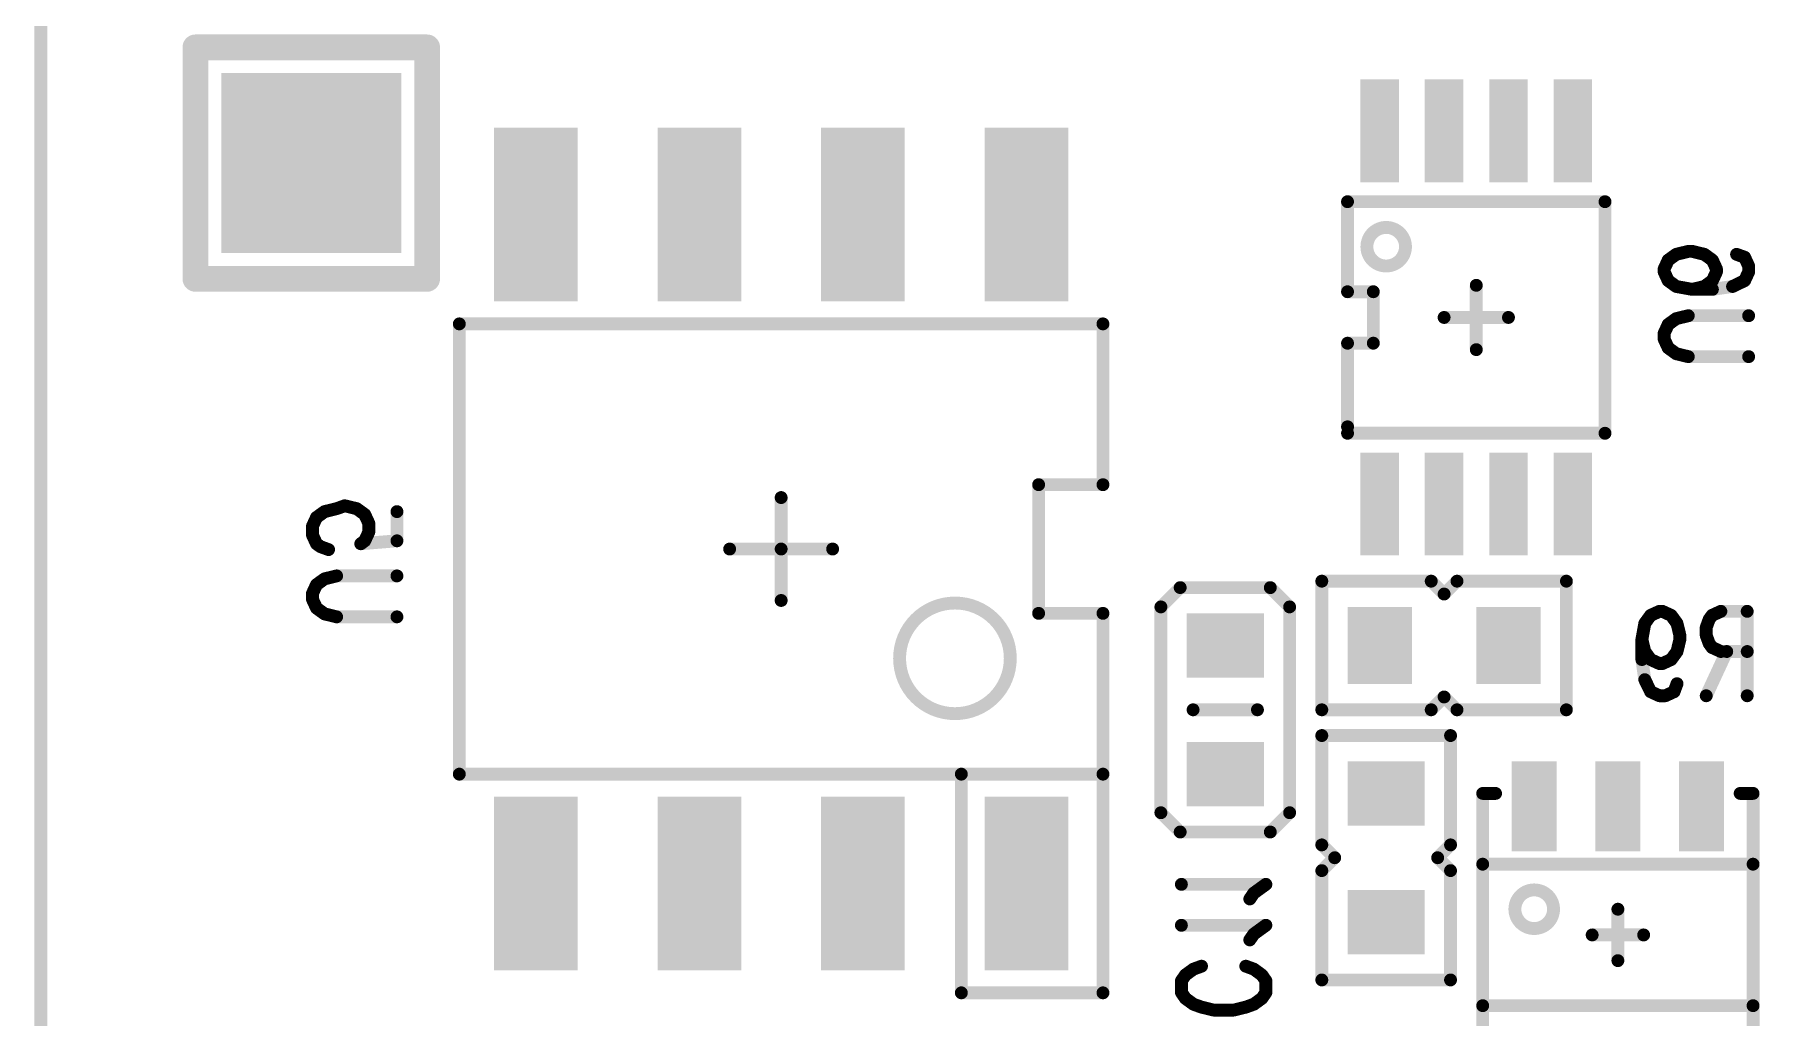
# Model space of a CAD drawing. Extents: x 99.9 to 126.1, y 95.7 to 155.
# Drawn here: x 99.95 to 113.35, y 123.36 to 131 of the extents above; entities that cross this region are included whole.
import ezdxf

# ---------------------------------------------------------------- set-up
doc = ezdxf.new("R2010")
doc.units = 0
doc.layers.get('0').update_dxf_attribs({"linetype": 'CONTINUOUS'})
doc.layers.add('MASK-BOTTOM_PHO', color=4, linetype='CONTINUOUS')
doc.layers.add('SILK-BOTTOM_PHO', color=5, linetype='CONTINUOUS')

# ---------------------------------------------------------------- blocks, each defined once
blk = doc.blocks.new('SQUARE_198')
blk.add_solid([(0.700024, 0.700024), (0.700024, -0.700024), (-0.700024, 0.700024), (-0.700024, -0.700024)])
blk = doc.blocks.new('SQUARE_16')
blk.add_solid([(0.250062, 0.250062), (0.250062, -0.250062), (-0.250062, 0.250062), (-0.250062, -0.250062)])
blk = doc.blocks.new('SQUARE_137')
blk.add_solid([(0.149986, 0.149986), (0.149986, -0.149986), (-0.149986, 0.149986), (-0.149986, -0.149986)])
blk = doc.blocks.new('SQUARE_162')
blk.add_solid([(0.175006, 0.175006), (0.175006, -0.175006), (-0.175006, 0.175006), (-0.175006, -0.175006)])
blk = doc.blocks.new('SQUARE_164')
blk.add_solid([(0.324992, 0.324992), (0.324992, -0.324992), (-0.324992, 0.324992), (-0.324992, -0.324992)])
blk = doc.blocks.new('ROUND_1')
at = {"const_width": 0.050038}
blk.add_lwpolyline([(-0.025018, 0, 1), (0.025018, 0, 1)], format="xyb", close=True, dxfattribs=at)
blk = doc.blocks.new('ROUND_6')
at = {"const_width": 0.099948}
blk.add_lwpolyline([(-0.049974, 0, 1), (0.049974, 0, 1)], format="xyb", close=True, dxfattribs=at)

msp = doc.modelspace()

# ---------------------------------------------------------------- linework, layer by layer
at = {"layer": 'MASK-BOTTOM_PHO'}
for points, const_width in [([(100.000054, 152.999948), (100.000054, 102.00005)], 0.100076), ([(110.400084, 130.50012), (110.400084, 129.999994)], 0.299972), ([(110.899956, 130.50012), (110.899956, 129.999994)], 0.299972), ([(111.400082, 130.50012), (111.400082, 129.999994)], 0.299972), ([(111.899954, 130.50012), (111.899954, 129.999994)], 0.299972), ([(103.845106, 129.249932), (103.845106, 129.949956)], 0.649984), ([(105.115106, 129.249932), (105.115106, 129.949956)], 0.649984), ([(106.385106, 129.249932), (106.385106, 129.949956)], 0.649984), ([(107.655106, 129.249932), (107.655106, 129.949956)], 0.649984), ([(110.400084, 127.599948), (110.400084, 127.100076)], 0.299972), ([(110.899956, 127.599948), (110.899956, 127.100076)], 0.299972), ([(111.400082, 127.599948), (111.400082, 127.100076)], 0.299972), ([(111.899954, 127.599948), (111.899954, 127.100076)], 0.299972), ([(109.249972, 126.249938), (109.149896, 126.249938)], 0.500124), ([(110.400084, 126.1999), (110.400084, 126.299976)], 0.500124), ([(111.400082, 126.1999), (111.400082, 126.299976)], 0.500124), ([(109.249972, 125.24994), (109.149896, 125.24994)], 0.500124), ([(110.400084, 125.10008), (110.499906, 125.10008)], 0.500124), ([(111.59998, 125.17501), (111.59998, 124.824998)], 0.350012), ([(112.249966, 125.17501), (112.249966, 124.824998)], 0.350012), ([(112.899952, 125.17501), (112.899952, 124.824998)], 0.350012), ([(103.845106, 124.050044), (103.845106, 124.750068)], 0.649984), ([(105.115106, 124.050044), (105.115106, 124.750068)], 0.649984), ([(106.385106, 124.050044), (106.385106, 124.750068)], 0.649984), ([(107.655106, 124.050044), (107.655106, 124.750068)], 0.649984), ([(110.400084, 124.100082), (110.499906, 124.100082)], 0.500124)]:
    msp.add_lwpolyline(points, dxfattribs=dict(at, const_width=const_width))
at = {"layer": 'SILK-BOTTOM_PHO'}
for points, const_width in [([(100.000054, 152.999948), (100.000054, 102.00005)], 0.100076), ([(101.19995, 129.100072), (101.19995, 130.899916)], 0.199898), ([(101.19995, 130.899916), (103.000048, 130.899916)], 0.199898), ([(103.000048, 130.899916), (103.000048, 129.100072)], 0.199898), ([(112.14989, 129.70002), (110.149894, 129.70002)], 0.100076), ([(110.149894, 129.70002), (110.149894, 128.999996)], 0.100076), ([(112.14989, 127.899922), (112.14989, 129.70002)], 0.100076), ([(112.640618, 129.24536), (112.703102, 129.290826)], 0.100076), ([(112.703102, 129.290826), (112.796828, 129.313686)], 0.100076), ([(112.796828, 129.313686), (112.82807, 129.313686)], 0.100076), ([(112.82807, 129.313686), (112.921796, 129.290826)], 0.100076), ([(112.921796, 129.290826), (112.98428, 129.24536)], 0.100076), ([(113.171986, 129.290826), (113.23447, 129.26822)], 0.100076), ([(113.23447, 129.26822), (113.265712, 129.199894)], 0.100076), ([(102.050088, 129.100072), (101.19995, 129.100072)], 0.199898), ([(103.000048, 129.100072), (102.050088, 129.100072)], 0.199898), ([(112.609376, 129.177288), (112.640618, 129.24536)], 0.100076), ([(112.609376, 129.154428), (112.609376, 129.177288)], 0.100076), ([(112.640618, 129.086356), (112.609376, 129.154428)], 0.100076), ([(112.98428, 129.24536), (113.015522, 129.177288)], 0.100076), ([(113.015522, 129.154428), (112.98428, 129.086356)], 0.100076), ([(113.015522, 129.177288), (113.015522, 129.154428)], 0.100076), ([(113.265712, 129.154428), (113.23447, 129.086356)], 0.100076), ([(113.265712, 129.199894), (113.265712, 129.154428)], 0.100076), ([(110.149894, 128.999996), (110.350046, 128.999996)], 0.100076), ([(110.350046, 128.999996), (110.350046, 128.599946)], 0.100076), ([(111.149892, 128.549908), (111.149892, 129.050034)], 0.100076), ([(112.703102, 129.04089), (112.640618, 129.086356)], 0.100076), ([(112.82807, 129.018284), (112.703102, 129.04089)], 0.100076), ([(112.921796, 129.04089), (112.82807, 129.018284)], 0.100076), ([(112.98428, 129.018284), (112.82807, 129.018284)], 0.100076), ([(112.98428, 129.086356), (112.921796, 129.04089)], 0.100076), ([(113.140744, 129.04089), (112.98428, 129.018284)], 0.100076), ([(113.23447, 129.086356), (113.140744, 129.04089)], 0.100076), ([(103.249984, 125.24994), (103.249984, 128.75006)], 0.100076), ([(103.249984, 128.75006), (108.249974, 128.75006)], 0.100076), ([(108.249974, 128.75006), (108.249974, 127.500126)], 0.100076), ([(110.899956, 128.800098), (111.400082, 128.800098)], 0.100076), ([(112.609376, 128.677162), (112.640618, 128.745488)], 0.100076), ([(112.640618, 128.745488), (112.703102, 128.790954)], 0.100076), ([(112.703102, 128.790954), (112.796828, 128.81356)], 0.100076), ([(112.796828, 128.81356), (113.265712, 128.81356)], 0.100076), ([(110.350046, 128.599946), (110.149894, 128.599946)], 0.100076), ([(110.149894, 128.599946), (110.149894, 127.94996)], 0.100076), ([(112.609376, 128.631696), (112.609376, 128.677162)], 0.100076), ([(112.640618, 128.563624), (112.609376, 128.631696)], 0.100076), ([(112.703102, 128.518158), (112.640618, 128.563624)], 0.100076), ([(112.796828, 128.495552), (112.703102, 128.518158)], 0.100076), ([(113.265712, 128.495552), (112.796828, 128.495552)], 0.100076), ([(110.149894, 127.899922), (112.14989, 127.899922)], 0.100076), ([(105.750106, 127.40005), (105.750106, 127)], 0.100076), ([(108.249974, 127.500126), (107.750102, 127.500126)], 0.100076), ([(107.750102, 127.500126), (107.750102, 126.499874)], 0.100076), ([(102.20325, 127.29083), (102.140512, 127.245364)], 0.100076), ([(102.296976, 127.31369), (102.20325, 127.29083)], 0.100076), ([(102.35946, 127.336296), (102.296976, 127.31369)], 0.100076), ([(102.453186, 127.31369), (102.35946, 127.336296)], 0.100076), ([(102.51567, 127.268224), (102.453186, 127.31369)], 0.100076), ([(102.546912, 127.199898), (102.51567, 127.268224)], 0.100076), ([(102.765606, 127.29083), (102.765606, 127.063754)], 0.100076), ([(102.140512, 127.245364), (102.10927, 127.177292)], 0.100076), ([(102.10927, 127.177292), (102.10927, 127.108966)], 0.100076), ([(102.51567, 127.063754), (102.546912, 127.131826)], 0.100076), ([(102.546912, 127.131826), (102.546912, 127.199898)], 0.100076), ([(102.10927, 127.108966), (102.140512, 127.040894)], 0.100076), ([(102.140512, 127.040894), (102.171754, 127.018288)], 0.100076), ([(102.171754, 127.018288), (102.234492, 126.995428)], 0.100076), ([(102.765606, 127.063754), (102.484428, 127.040894)], 0.100076), ([(102.484428, 127.040894), (102.51567, 127.063754)], 0.100076), ([(105.750106, 127), (105.350056, 127)], 0.100076), ([(105.750106, 127), (106.149902, 127)], 0.100076), ([(105.750106, 126.59995), (105.750106, 127)], 0.100076), ([(102.10927, 126.65456), (102.140512, 126.722632)], 0.100076), ([(102.140512, 126.722632), (102.20325, 126.768098)], 0.100076), ([(102.20325, 126.768098), (102.296976, 126.790958)], 0.100076), ([(102.296976, 126.790958), (102.765606, 126.790958)], 0.100076), ([(109.949996, 125.750066), (109.949996, 126.750064)], 0.100076), ([(109.949996, 126.750064), (110.79988, 126.750064)], 0.100076), ([(110.79988, 126.750064), (110.899956, 126.649988)], 0.100076), ([(110.899956, 126.649988), (111.000032, 126.750064)], 0.100076), ([(111.000032, 126.750064), (111.849916, 126.750064)], 0.100076), ([(111.849916, 126.750064), (111.849916, 125.750066)], 0.100076), ([(102.10927, 126.609094), (102.10927, 126.65456)], 0.100076), ([(102.140512, 126.541022), (102.10927, 126.609094)], 0.100076), ([(108.700062, 126.549912), (108.849922, 126.700026)], 0.100076), ([(108.849922, 126.700026), (109.549946, 126.700026)], 0.100076), ([(109.549946, 126.700026), (109.70006, 126.549912)], 0.100076), ([(102.20325, 126.495556), (102.140512, 126.541022)], 0.100076), ([(102.296976, 126.472696), (102.20325, 126.495556)], 0.100076), ([(102.765606, 126.472696), (102.296976, 126.472696)], 0.100076), ([(107.750102, 126.499874), (108.249974, 126.499874)], 0.100076), ([(108.249974, 126.499874), (108.249974, 125.24994)], 0.100076), ([(108.700062, 124.949966), (108.700062, 126.549912)], 0.100076), ([(109.70006, 126.549912), (109.70006, 124.949966)], 0.100076), ([(112.504474, 126.48438), (112.459008, 126.421896)], 0.100076), ([(112.5728, 126.515622), (112.504474, 126.48438)], 0.100076), ([(112.595406, 126.515622), (112.5728, 126.515622)], 0.100076), ([(112.663732, 126.48438), (112.595406, 126.515622)], 0.100076), ([(112.709198, 126.421896), (112.663732, 126.48438)], 0.100076), ([(112.959134, 126.453138), (112.936274, 126.390654)], 0.100076), ([(112.98174, 126.48438), (112.959134, 126.453138)], 0.100076), ([(113.050066, 126.515622), (112.98174, 126.48438)], 0.100076), ([(113.254536, 126.515622), (113.050066, 126.515622)], 0.100076), ([(113.254536, 126.515622), (113.254536, 125.859286)], 0.100076), ([(112.459008, 126.421896), (112.436402, 126.296928)], 0.100076), ([(112.731804, 126.32817), (112.709198, 126.421896)], 0.100076), ([(112.731804, 126.296928), (112.731804, 126.32817)], 0.100076), ([(112.936274, 126.390654), (112.936274, 126.32817)], 0.100076), ([(112.936274, 126.32817), (112.959134, 126.265686)], 0.100076), ([(112.436402, 126.296928), (112.459008, 126.203202)], 0.100076), ([(112.436402, 126.296928), (112.436402, 126.140718)], 0.100076), ([(112.459008, 126.203202), (112.504474, 126.140718)], 0.100076), ([(112.663732, 126.140718), (112.709198, 126.203202)], 0.100076), ([(112.709198, 126.203202), (112.731804, 126.296928)], 0.100076), ([(113.095532, 126.203202), (112.936274, 125.859286)], 0.100076), ([(112.959134, 126.265686), (112.98174, 126.234444)], 0.100076), ([(112.98174, 126.234444), (113.050066, 126.203202)], 0.100076), ([(113.050066, 126.203202), (113.254536, 126.203202)], 0.100076), ([(112.436402, 126.140718), (112.459008, 125.984254)], 0.100076), ([(112.504474, 126.140718), (112.5728, 126.109476)], 0.100076), ([(112.5728, 126.109476), (112.595406, 126.109476)], 0.100076), ([(112.595406, 126.109476), (112.663732, 126.140718)], 0.100076), ([(112.459008, 125.984254), (112.504474, 125.890528)], 0.100076), ([(112.686338, 125.890528), (112.709198, 125.953012)], 0.100076), ([(110.899956, 125.849888), (110.79988, 125.750066)], 0.100076), ([(111.000032, 125.750066), (110.899956, 125.849888)], 0.100076), ([(112.504474, 125.890528), (112.5728, 125.859286)], 0.100076), ([(112.5728, 125.859286), (112.618266, 125.859286)], 0.100076), ([(112.618266, 125.859286), (112.686338, 125.890528)], 0.100076), ([(109.450124, 125.750066), (108.949998, 125.750066)], 0.100076), ([(110.79988, 125.750066), (109.949996, 125.750066)], 0.100076), ([(111.849916, 125.750066), (111.000032, 125.750066)], 0.100076), ([(109.949996, 124.70003), (109.949996, 125.549914)], 0.100076), ([(109.949996, 125.549914), (110.949994, 125.549914)], 0.100076), ([(110.949994, 125.549914), (110.949994, 124.70003)], 0.100076), ([(108.249974, 125.24994), (103.249984, 125.24994)], 0.100076), ([(108.249974, 125.24994), (107.1499, 125.24994)], 0.100076), ([(107.1499, 125.24994), (107.1499, 123.549918)], 0.100076), ([(108.249974, 123.549918), (108.249974, 125.24994)], 0.100076), ([(111.19993, 122.899932), (111.19993, 125.10008)], 0.100076), ([(111.19993, 125.10008), (111.300006, 125.10008)], 0.100076), ([(113.300002, 125.10008), (113.199926, 125.10008)], 0.100076), ([(113.300002, 122.899932), (113.300002, 125.10008)], 0.100076), ([(108.849922, 124.800106), (108.700062, 124.949966)], 0.100076), ([(109.70006, 124.949966), (109.549946, 124.800106)], 0.100076), ([(109.549946, 124.800106), (108.849922, 124.800106)], 0.100076), ([(110.050072, 124.599954), (109.949996, 124.70003)], 0.100076), ([(109.949996, 124.499878), (110.050072, 124.599954)], 0.100076), ([(110.949994, 124.70003), (110.849918, 124.599954)], 0.100076), ([(110.849918, 124.599954), (110.949994, 124.499878)], 0.100076), ([(109.949996, 123.649994), (109.949996, 124.499878)], 0.100076), ([(110.949994, 124.499878), (110.949994, 123.649994)], 0.100076), ([(113.300002, 124.549916), (111.19993, 124.549916)], 0.100076), ([(111.19993, 124.549916), (111.19993, 123.450096)], 0.100076), ([(113.300002, 123.450096), (113.300002, 124.549916)], 0.100076), ([(109.515656, 124.393198), (108.85932, 124.393198)], 0.100076), ([(109.390688, 124.27966), (109.42193, 124.325126)], 0.100076), ([(109.42193, 124.325126), (109.515656, 124.393198)], 0.100076), ([(112.249966, 123.800108), (112.249966, 124.199904)], 0.100076), ([(109.515656, 124.074936), (108.85932, 124.074936)], 0.100076), ([(109.42193, 124.006864), (109.515656, 124.074936)], 0.100076), ([(109.390688, 123.961398), (109.42193, 124.006864)], 0.100076), ([(112.050068, 124.000006), (112.450118, 124.000006)], 0.100076), ([(108.85932, 123.643136), (108.890562, 123.688602)], 0.100076), ([(108.85932, 123.552204), (108.85932, 123.643136)], 0.100076), ([(108.890562, 123.688602), (108.953046, 123.734068)], 0.100076), ([(108.953046, 123.734068), (109.01553, 123.756928)], 0.100076), ([(109.359446, 123.756928), (109.42193, 123.734068)], 0.100076), ([(109.42193, 123.734068), (109.484414, 123.688602)], 0.100076), ([(109.484414, 123.688602), (109.515656, 123.643136)], 0.100076), ([(109.515656, 123.643136), (109.515656, 123.552204)], 0.100076), ([(110.949994, 123.649994), (109.949996, 123.649994)], 0.100076), ([(107.1499, 123.549918), (108.249974, 123.549918)], 0.100076), ([(108.890562, 123.506738), (108.85932, 123.552204)], 0.100076), ([(108.953046, 123.461272), (108.890562, 123.506738)], 0.100076), ([(109.484414, 123.506738), (109.42193, 123.461272)], 0.100076), ([(109.515656, 123.552204), (109.484414, 123.506738)], 0.100076), ([(109.01553, 123.438666), (108.953046, 123.461272)], 0.100076), ([(109.109256, 123.415806), (109.01553, 123.438666)], 0.100076), ([(109.26572, 123.415806), (109.109256, 123.415806)], 0.100076), ([(109.359446, 123.438666), (109.26572, 123.415806)], 0.100076), ([(109.42193, 123.461272), (109.359446, 123.438666)], 0.100076), ([(111.19993, 123.450096), (113.300002, 123.450096)], 0.100076)]:
    msp.add_lwpolyline(points, dxfattribs=dict(at, const_width=const_width))
at = {"layer": 'SILK-BOTTOM_PHO', "const_width": 0.100076}
for points in [[(110.300262, 129.350008, 1), (110.599982, 129.350008, 1)], [(106.670094, 126.150116, 1), (107.530138, 126.150116, 1)], [(111.449866, 124.199904, 1), (111.750094, 124.199904, 1)]]:
    msp.add_lwpolyline(points, format="xyb", close=True, dxfattribs=at)

# ---------------------------------------------------------------- block references
at = {"layer": 'MASK-BOTTOM_PHO'}
for name, p in [('SQUARE_198', (102.100126, 129.999994)), ('SQUARE_137', (110.400084, 130.50012)), ('SQUARE_137', (110.899956, 130.50012)), ('SQUARE_137', (111.400082, 130.50012)), ('SQUARE_137', (111.899954, 130.50012)), ('SQUARE_164', (103.845106, 129.949956)), ('SQUARE_164', (105.115106, 129.949956)), ('SQUARE_164', (106.385106, 129.949956)), ('SQUARE_164', (107.655106, 129.949956)), ('SQUARE_137', (110.400084, 129.999994)), ('SQUARE_137', (110.899956, 129.999994)), ('SQUARE_137', (111.400082, 129.999994)), ('SQUARE_137', (111.899954, 129.999994)), ('SQUARE_164', (103.845106, 129.249932)), ('SQUARE_164', (105.115106, 129.249932)), ('SQUARE_164', (106.385106, 129.249932)), ('SQUARE_164', (107.655106, 129.249932)), ('SQUARE_137', (110.400084, 127.599948)), ('SQUARE_137', (110.899956, 127.599948)), ('SQUARE_137', (111.400082, 127.599948)), ('SQUARE_137', (111.899954, 127.599948)), ('SQUARE_137', (110.400084, 127.100076)), ('SQUARE_137', (110.899956, 127.100076)), ('SQUARE_137', (111.400082, 127.100076)), ('SQUARE_137', (111.899954, 127.100076)), ('SQUARE_16', (109.149896, 126.249938)), ('SQUARE_16', (109.249972, 126.249938)), ('SQUARE_16', (110.400084, 126.299976)), ('SQUARE_16', (111.400082, 126.299976)), ('SQUARE_16', (110.400084, 126.1999)), ('SQUARE_16', (111.400082, 126.1999)), ('SQUARE_16', (109.149896, 125.24994)), ('SQUARE_16', (109.249972, 125.24994)), ('SQUARE_16', (110.400084, 125.10008)), ('SQUARE_16', (110.499906, 125.10008)), ('SQUARE_162', (111.59998, 125.17501)), ('SQUARE_162', (112.249966, 125.17501)), ('SQUARE_162', (112.899952, 125.17501)), ('SQUARE_164', (103.845106, 124.750068)), ('SQUARE_164', (105.115106, 124.750068)), ('SQUARE_164', (106.385106, 124.750068)), ('SQUARE_164', (107.655106, 124.750068)), ('SQUARE_162', (111.59998, 124.824998)), ('SQUARE_162', (112.249966, 124.824998)), ('SQUARE_162', (112.899952, 124.824998)), ('SQUARE_164', (103.845106, 124.050044)), ('SQUARE_164', (105.115106, 124.050044)), ('SQUARE_164', (106.385106, 124.050044)), ('SQUARE_164', (107.655106, 124.050044)), ('SQUARE_16', (110.400084, 124.100082)), ('SQUARE_16', (110.499906, 124.100082))]:
    msp.add_blockref(name, p, dxfattribs=at)
at = {"layer": 'SILK-BOTTOM_PHO'}
for name, p in [('ROUND_6', (101.19995, 130.899916)), ('ROUND_6', (103.000048, 130.899916)), ('ROUND_1', (110.149894, 129.70002)), ('ROUND_1', (112.14989, 129.70002)), ('ROUND_1', (112.703102, 129.290826)), ('ROUND_1', (112.796828, 129.313686)), ('ROUND_1', (112.82807, 129.313686)), ('ROUND_1', (112.921796, 129.290826)), ('ROUND_1', (113.171986, 129.290826)), ('ROUND_1', (113.23447, 129.26822)), ('ROUND_6', (101.19995, 129.100072)), ('ROUND_6', (102.050088, 129.100072)), ('ROUND_6', (102.050088, 129.100072)), ('ROUND_6', (103.000048, 129.100072)), ('ROUND_1', (112.609376, 129.177288)), ('ROUND_1', (112.609376, 129.154428)), ('ROUND_1', (112.640618, 129.24536)), ('ROUND_1', (112.98428, 129.24536)), ('ROUND_1', (113.015522, 129.177288)), ('ROUND_1', (113.015522, 129.154428)), ('ROUND_1', (113.265712, 129.199894)), ('ROUND_1', (113.265712, 129.154428)), ('ROUND_1', (110.149894, 128.999996)), ('ROUND_1', (110.350046, 128.999996)), ('ROUND_1', (111.149892, 129.050034)), ('ROUND_1', (112.640618, 129.086356)), ('ROUND_1', (112.703102, 129.04089)), ('ROUND_1', (112.82807, 129.018284)), ('ROUND_1', (112.82807, 129.018284)), ('ROUND_1', (112.921796, 129.04089)), ('ROUND_1', (112.98428, 129.086356)), ('ROUND_1', (112.98428, 129.018284)), ('ROUND_1', (113.140744, 129.04089)), ('ROUND_1', (113.23447, 129.086356)), ('ROUND_1', (103.249984, 128.75006)), ('ROUND_1', (108.249974, 128.75006)), ('ROUND_1', (110.899956, 128.800098)), ('ROUND_1', (111.400082, 128.800098)), ('ROUND_1', (112.640618, 128.745488)), ('ROUND_1', (112.703102, 128.790954)), ('ROUND_1', (112.796828, 128.81356)), ('ROUND_1', (113.265712, 128.81356)), ('ROUND_1', (110.149894, 128.599946)), ('ROUND_1', (110.350046, 128.599946)), ('ROUND_1', (112.609376, 128.677162)), ('ROUND_1', (112.609376, 128.631696)), ('ROUND_1', (111.149892, 128.549908)), ('ROUND_1', (112.640618, 128.563624)), ('ROUND_1', (112.703102, 128.518158)), ('ROUND_1', (112.796828, 128.495552)), ('ROUND_1', (113.265712, 128.495552)), ('ROUND_1', (110.149894, 127.94996)), ('ROUND_1', (110.149894, 127.899922)), ('ROUND_1', (112.14989, 127.899922)), ('ROUND_1', (105.750106, 127.40005)), ('ROUND_1', (107.750102, 127.500126)), ('ROUND_1', (108.249974, 127.500126)), ('ROUND_1', (102.20325, 127.29083)), ('ROUND_1', (102.296976, 127.31369)), ('ROUND_1', (102.35946, 127.336296)), ('ROUND_1', (102.453186, 127.31369)), ('ROUND_1', (102.51567, 127.268224)), ('ROUND_1', (102.765606, 127.29083)), ('ROUND_1', (102.10927, 127.177292)), ('ROUND_1', (102.140512, 127.245364)), ('ROUND_1', (102.546912, 127.199898)), ('ROUND_1', (102.546912, 127.131826)), ('ROUND_1', (102.10927, 127.108966)), ('ROUND_1', (102.140512, 127.040894)), ('ROUND_1', (102.171754, 127.018288)), ('ROUND_1', (102.234492, 126.995428)), ('ROUND_1', (102.484428, 127.040894)), ('ROUND_1', (102.51567, 127.063754)), ('ROUND_1', (102.765606, 127.063754)), ('ROUND_1', (105.350056, 127)), ('ROUND_1', (105.750106, 127)), ('ROUND_1', (105.750106, 127)), ('ROUND_1', (106.149902, 127)), ('ROUND_1', (102.140512, 126.722632)), ('ROUND_1', (102.20325, 126.768098)), ('ROUND_1', (102.296976, 126.790958)), ('ROUND_1', (102.765606, 126.790958)), ('ROUND_1', (109.949996, 126.750064)), ('ROUND_1', (110.79988, 126.750064)), ('ROUND_1', (111.000032, 126.750064)), ('ROUND_1', (111.849916, 126.750064)), ('ROUND_1', (111.849916, 126.750064)), ('ROUND_1', (102.10927, 126.65456)), ('ROUND_1', (102.10927, 126.609094)), ('ROUND_1', (105.750106, 126.59995)), ('ROUND_1', (108.849922, 126.700026)), ('ROUND_1', (109.549946, 126.700026)), ('ROUND_1', (110.899956, 126.649988)), ('ROUND_1', (102.140512, 126.541022)), ('ROUND_1', (102.20325, 126.495556)), ('ROUND_1', (102.296976, 126.472696)), ('ROUND_1', (102.765606, 126.472696)), ('ROUND_1', (107.750102, 126.499874)), ('ROUND_1', (108.249974, 126.499874)), ('ROUND_1', (108.700062, 126.549912)), ('ROUND_1', (108.700062, 126.549912)), ('ROUND_1', (109.70006, 126.549912)), ('ROUND_1', (112.504474, 126.48438)), ('ROUND_1', (112.5728, 126.515622)), ('ROUND_1', (112.595406, 126.515622)), ('ROUND_1', (112.663732, 126.48438)), ('ROUND_1', (112.959134, 126.453138)), ('ROUND_1', (112.98174, 126.48438)), ('ROUND_1', (113.050066, 126.515622)), ('ROUND_1', (113.254536, 126.515622)), ('ROUND_1', (113.254536, 126.515622)), ('ROUND_1', (112.459008, 126.421896)), ('ROUND_1', (112.709198, 126.421896)), ('ROUND_1', (112.731804, 126.32817)), ('ROUND_1', (112.936274, 126.390654)), ('ROUND_1', (112.936274, 126.32817)), ('ROUND_1', (112.436402, 126.296928)), ('ROUND_1', (112.436402, 126.296928)), ('ROUND_1', (112.459008, 126.203202)), ('ROUND_1', (112.709198, 126.203202)), ('ROUND_1', (112.731804, 126.296928)), ('ROUND_1', (112.959134, 126.265686)), ('ROUND_1', (112.98174, 126.234444)), ('ROUND_1', (113.050066, 126.203202)), ('ROUND_1', (113.095532, 126.203202)), ('ROUND_1', (113.254536, 126.203202)), ('ROUND_1', (112.436402, 126.140718)), ('ROUND_1', (112.504474, 126.140718)), ('ROUND_1', (112.5728, 126.109476)), ('ROUND_1', (112.595406, 126.109476)), ('ROUND_1', (112.663732, 126.140718)), ('ROUND_1', (112.459008, 125.984254)), ('ROUND_1', (112.709198, 125.953012)), ('ROUND_1', (110.899956, 125.849888)), ('ROUND_1', (112.504474, 125.890528)), ('ROUND_1', (112.5728, 125.859286)), ('ROUND_1', (112.618266, 125.859286)), ('ROUND_1', (112.686338, 125.890528)), ('ROUND_1', (112.936274, 125.859286)), ('ROUND_1', (113.254536, 125.859286)), ('ROUND_1', (108.949998, 125.750066)), ('ROUND_1', (109.450124, 125.750066)), ('ROUND_1', (109.949996, 125.750066)), ('ROUND_1', (110.79988, 125.750066)), ('ROUND_1', (111.000032, 125.750066)), ('ROUND_1', (111.849916, 125.750066)), ('ROUND_1', (109.949996, 125.549914)), ('ROUND_1', (110.949994, 125.549914)), ('ROUND_1', (103.249984, 125.24994)), ('ROUND_1', (107.1499, 125.24994)), ('ROUND_1', (108.249974, 125.24994)), ('ROUND_1', (108.249974, 125.24994)), ('ROUND_1', (108.249974, 125.24994)), ('ROUND_1', (111.19993, 125.10008)), ('ROUND_1', (111.300006, 125.10008)), ('ROUND_1', (113.199926, 125.10008)), ('ROUND_1', (113.300002, 125.10008)), ('ROUND_1', (108.700062, 124.949966)), ('ROUND_1', (109.70006, 124.949966)), ('ROUND_1', (108.849922, 124.800106)), ('ROUND_1', (109.549946, 124.800106)), ('ROUND_1', (109.949996, 124.70003)), ('ROUND_1', (110.050072, 124.599954)), ('ROUND_1', (110.849918, 124.599954)), ('ROUND_1', (110.949994, 124.70003)), ('ROUND_1', (109.949996, 124.499878)), ('ROUND_1', (110.949994, 124.499878)), ('ROUND_1', (111.19993, 124.549916)), ('ROUND_1', (113.300002, 124.549916)), ('ROUND_1', (108.85932, 124.393198)), ('ROUND_1', (109.42193, 124.325126)), ('ROUND_1', (109.515656, 124.393198)), ('ROUND_1', (109.390688, 124.27966)), ('ROUND_1', (112.249966, 124.199904)), ('ROUND_1', (108.85932, 124.074936)), ('ROUND_1', (109.515656, 124.074936)), ('ROUND_1', (109.390688, 123.961398)), ('ROUND_1', (109.42193, 124.006864)), ('ROUND_1', (112.050068, 124.000006)), ('ROUND_1', (112.450118, 124.000006)), ('ROUND_1', (112.249966, 123.800108)), ('ROUND_1', (108.85932, 123.643136)), ('ROUND_1', (108.890562, 123.688602)), ('ROUND_1', (108.953046, 123.734068)), ('ROUND_1', (109.01553, 123.756928)), ('ROUND_1', (109.359446, 123.756928)), ('ROUND_1', (109.42193, 123.734068)), ('ROUND_1', (109.484414, 123.688602)), ('ROUND_1', (109.515656, 123.643136)), ('ROUND_1', (109.949996, 123.649994)), ('ROUND_1', (110.949994, 123.649994)), ('ROUND_1', (110.949994, 123.649994)), ('ROUND_1', (107.1499, 123.549918)), ('ROUND_1', (108.249974, 123.549918)), ('ROUND_1', (108.85932, 123.552204)), ('ROUND_1', (108.890562, 123.506738)), ('ROUND_1', (109.484414, 123.506738)), ('ROUND_1', (109.515656, 123.552204)), ('ROUND_1', (108.953046, 123.461272)), ('ROUND_1', (109.01553, 123.438666)), ('ROUND_1', (109.109256, 123.415806)), ('ROUND_1', (109.26572, 123.415806)), ('ROUND_1', (109.359446, 123.438666)), ('ROUND_1', (109.42193, 123.461272)), ('ROUND_1', (111.19993, 123.450096)), ('ROUND_1', (111.19993, 123.450096)), ('ROUND_1', (113.300002, 123.450096))]:
    msp.add_blockref(name, p, dxfattribs=at)

doc.saveas('drawing.dxf')
